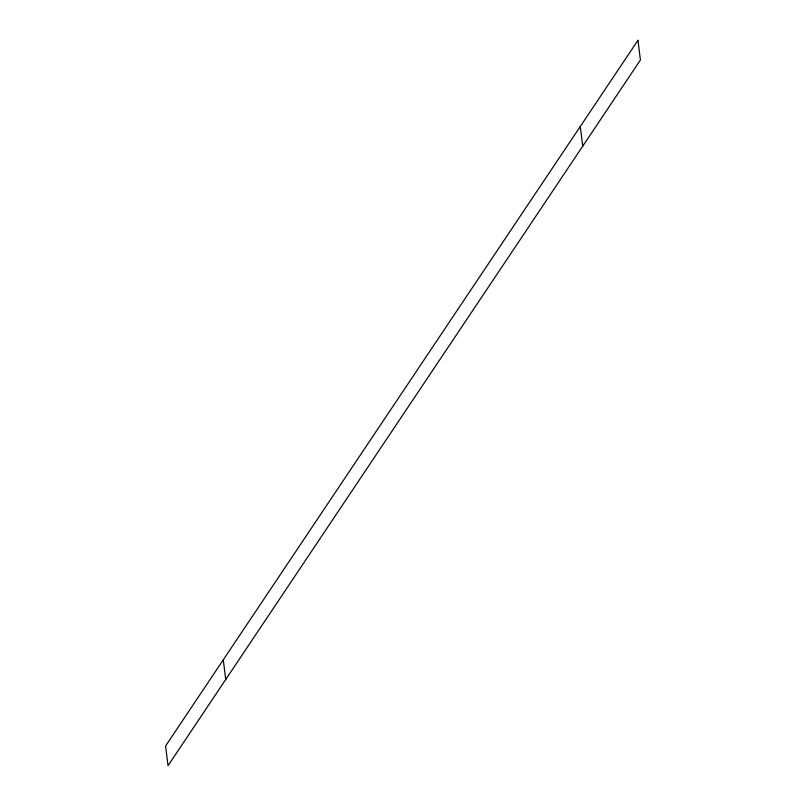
<?xml version="1.0" encoding="UTF-8"?>
<svg xmlns="http://www.w3.org/2000/svg" width="806" height="806" viewBox="0 0 806 806"><rect width="100%" height="100%" fill="white"/><g stroke="black" fill="none" stroke-linecap="round" stroke-linejoin="round"><path stroke-width="1.21" d="M580.27 126.492L582.728 146.198M223.272 659.802L225.73 679.508M637.969 40.3L165.583 746.003L168.031 765.7L640.417 59.997L637.969 40.3"/></g></svg>
